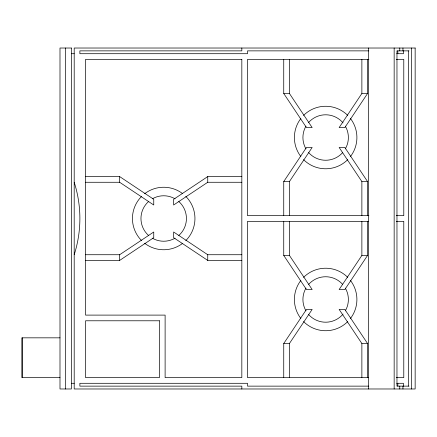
<?xml version="1.0" encoding="UTF-8"?>
<svg xmlns="http://www.w3.org/2000/svg" width="437" height="437" viewBox="0 0 437 437"><rect width="100%" height="100%" fill="white"/><g stroke="black" fill="none" stroke-linecap="round" stroke-linejoin="round"><path stroke-width="0.66" d="M283.739 215.66L283.739 181.563L306.474 147.466L312.155 147.466L289.425 181.563L289.425 215.66M361.874 59.388L361.874 93.485L339.145 127.577L344.826 127.577L367.561 93.485L367.561 59.388M283.739 377.612L283.739 343.515L306.474 309.423L312.155 309.423L289.425 343.515L289.425 377.612M361.874 221.34L361.874 255.437L339.145 289.534L344.826 289.534L367.561 255.437L367.561 221.34M241.83 176.592L207.739 176.592L173.642 199.321L173.642 205.002L207.739 182.273L241.83 182.273M85.559 254.727L119.656 254.727L153.753 231.998L153.753 237.679L119.656 260.408L85.559 260.408M368.812 50.867L247.517 50.867L247.517 53.707L79.878 53.707L79.878 50.867L241.83 50.867L241.83 48.021M409.016 50.867L396.965 50.867L396.965 386.133L409.016 386.133M71.357 53.707L74.197 53.707M396.709 53.707L403.449 53.707L403.449 50.867M368.899 59.388L247.517 59.388L247.517 215.66L368.899 215.66M396.277 59.388L403.783 59.388L403.783 215.66L396.277 215.66M283.739 93.485L289.425 93.485L312.155 127.577L306.474 127.577L283.739 93.485L283.739 59.388M361.874 93.485L367.561 93.485M85.559 176.592L119.656 176.592L153.753 199.321L153.753 205.002L119.656 182.273L85.559 182.273M283.739 181.563L289.425 181.563M367.561 181.563L344.826 147.466L339.145 147.466L361.874 181.563L367.561 181.563L367.561 215.66M368.298 221.34L247.517 221.34L247.517 377.612L368.298 377.612M396.277 221.34L403.783 221.34L403.783 377.612L396.277 377.612M241.83 260.408L207.739 260.408L173.642 237.679L173.642 231.998L207.739 254.727L241.83 254.727M283.739 255.437L289.425 255.437L312.155 289.534L306.474 289.534L283.739 255.437L283.739 221.34M361.874 255.437L367.561 255.437M59.989 337.834L21.85 337.834L21.85 377.612L59.989 377.612M283.739 343.515L289.425 343.515M367.561 343.515L344.826 309.423L339.145 309.423L361.874 343.515L367.561 343.515L367.561 377.612M71.357 383.293L74.197 383.293M396.709 383.293L403.449 383.293L403.449 386.133M368.812 386.133L247.517 386.133L247.517 383.293L79.878 383.293L79.878 386.133L241.83 386.133L241.83 388.979M411.474 48.021L411.474 388.979M408.633 50.867L408.633 386.133M402.952 48.021L402.952 50.867M402.952 386.133L402.952 388.979M399.773 48.021L399.773 50.867M399.773 386.133L399.773 388.979M397.834 50.867L397.834 53.707M397.834 383.293L397.834 386.133M394.158 48.021L394.158 388.979M368.549 48.021L368.549 388.979M361.874 181.563L361.874 215.66M361.874 343.515L361.874 377.612M289.425 59.388L289.425 93.485M289.425 221.34L289.425 255.437M207.739 176.592L207.739 182.273M207.739 254.727L207.739 260.408M119.656 176.592L119.656 182.273M119.656 254.727L119.656 260.408M65.67 48.021L65.67 388.979M22.56 337.834L22.56 377.612M74.197 182.273A118.312 118.312 0 0 1 74.197 254.727M350.447 118.498A31.256 31.256 0 0 1 350.447 156.55M347.748 159.625A31.256 31.256 0 0 1 303.551 159.625M300.853 156.55A31.256 31.256 0 0 1 300.853 118.498M303.551 115.423A31.256 31.256 0 0 1 347.748 115.423M345.334 126.156A22.729 22.729 0 0 1 345.334 148.886M342.624 152.639A22.729 22.729 0 0 1 308.675 152.639M305.966 148.886A22.729 22.729 0 0 1 305.966 126.156M308.675 122.409A22.729 22.729 0 0 1 343.061 122.906M350.447 280.45A31.256 31.256 0 0 1 350.447 318.502M347.748 321.577A31.256 31.256 0 0 1 303.551 321.577M300.853 318.502A31.256 31.256 0 0 1 300.853 280.45M303.551 277.375A31.256 31.256 0 0 1 347.748 277.375M345.334 288.114A22.729 22.729 0 0 1 345.334 310.844M343.061 314.094A22.729 22.729 0 0 1 308.675 314.591M305.966 310.844A22.729 22.729 0 0 1 305.966 288.114M308.675 284.361A22.729 22.729 0 0 1 342.624 284.361M185.796 196.399A31.256 31.256 0 0 1 185.796 240.601M182.721 243.294A31.256 31.256 0 0 1 144.669 243.294M141.599 240.601A31.256 31.256 0 0 1 141.599 196.399M144.669 193.706A31.256 31.256 0 0 1 182.721 193.706M178.815 201.523A22.729 22.729 0 0 1 178.815 235.477M175.062 238.187A22.729 22.729 0 0 1 152.333 238.187M148.58 235.477A22.729 22.729 0 0 1 148.58 201.523M152.333 198.813A22.729 22.729 0 0 1 175.062 198.813M71.357 48.021L59.989 48.021L59.989 388.979L71.357 388.979L71.357 48.021M415.15 48.021L74.197 48.021L74.197 388.979L415.15 388.979L415.15 48.021M241.83 59.388L85.559 59.388L85.559 315.104L165.115 315.104L165.115 377.612L241.83 377.612L241.83 59.388M159.434 320.785L85.559 320.785L85.559 377.612L159.434 377.612L159.434 320.785"/></g></svg>
